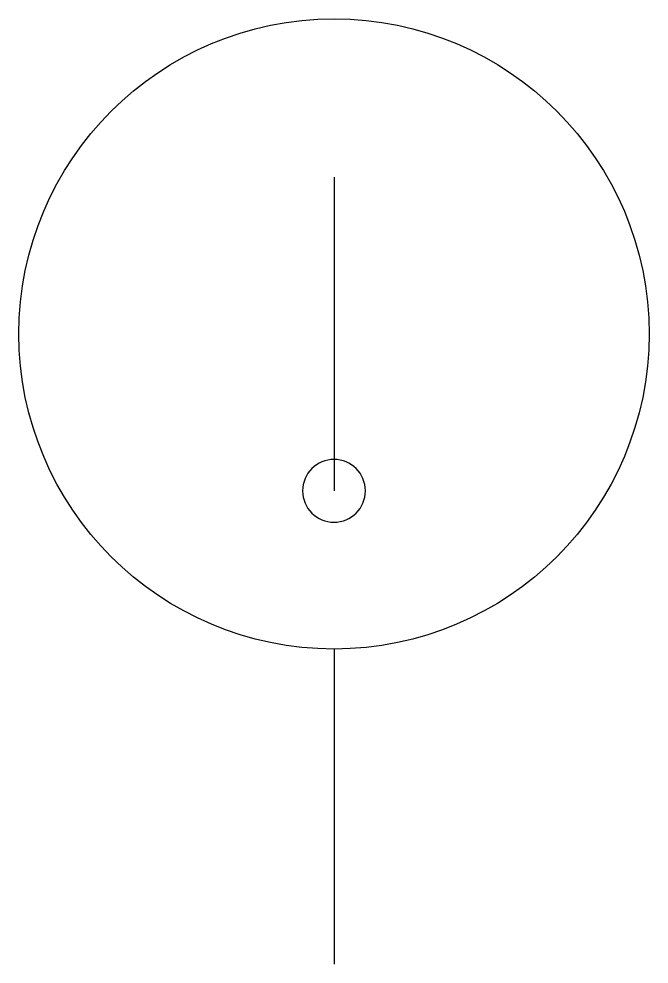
# Model space of a CAD drawing. Header units: millimetres. Extents: x 67.9 to 77.9, y -49.3 to -34.3.
import ezdxf

# ---------------------------------------------------------------- set-up
doc = ezdxf.new("R2010")
doc.units = ezdxf.units.MM
doc.linetypes.add('K5LT_BASIC', pattern=[0])

msp = doc.modelspace()

# ---------------------------------------------------------------- linework, layer by layer
at = {"color": 1, "linetype": 'K5LT_BASIC'}
for p, q in [((72.913, -36.829), (72.913, -41.809)), ((72.913, -44.319), (72.913, -49.319))]:
    msp.add_line(p, q, dxfattribs=at)
msp.add_circle((72.913, -39.319), 5, dxfattribs=at)
for start, end in [(0, 180), (180, 0)]:
    msp.add_arc((72.913, -41.809), 0.498, start, end, dxfattribs=at)

doc.saveas('drawing.dxf')
